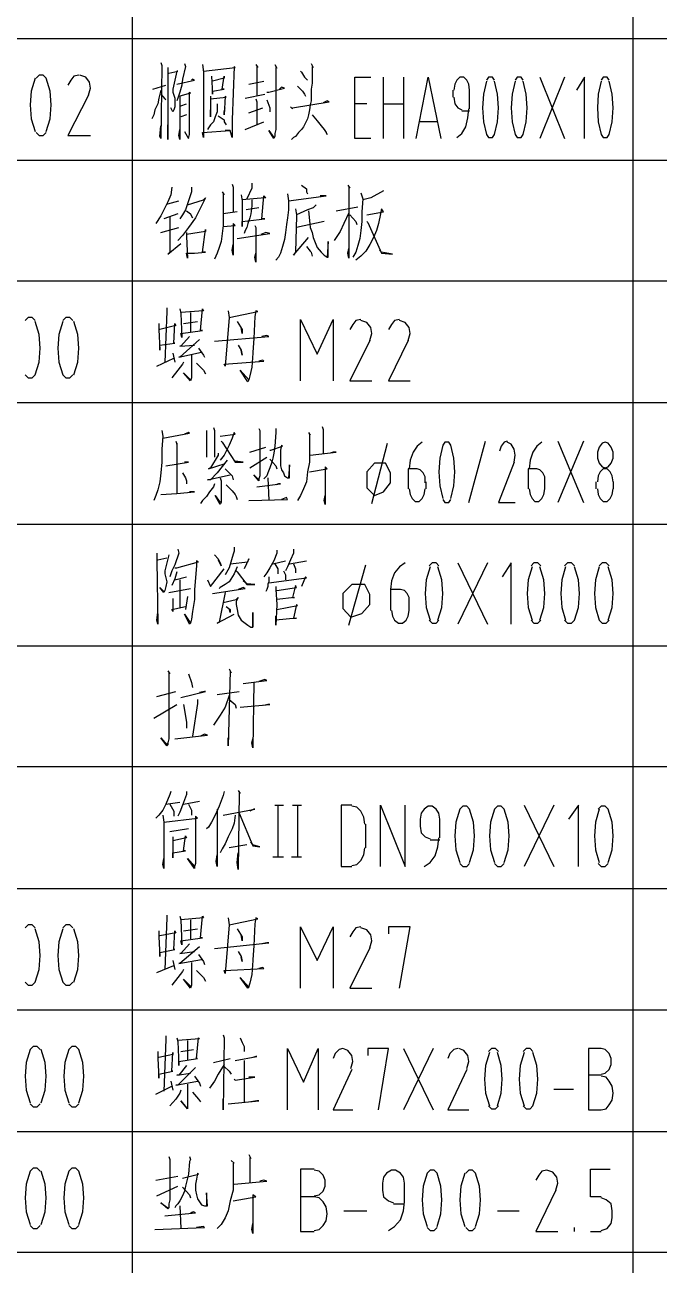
# Model space of a CAD drawing. Header units: millimetres. Extents: x -830 to 4759, y -3917 to 4295.
# Drawn here: x 3369 to 3786, y -1312 to -495 of the extents above; entities that cross this region are included whole.
import ezdxf

# ---------------------------------------------------------------- set-up
doc = ezdxf.new("R2010")
doc.units = ezdxf.units.MM
doc.layers.add('1', color=7, linetype='Continuous')

msp = doc.modelspace()

# ---------------------------------------------------------------- linework, layer by layer
at = {"layer": '1', "color": 0, "lineweight": 25}
for points in [[(3439.31, -423.51), (3439.31, -503.66)], [(3769.02, -423.51), (3769.02, -503.66)], [(2959.08, -503.66), (4758.8, -503.66)], [(2959.08, -503.66), (4758.8, -503.66)], [(3439.31, -503.66), (3439.31, -583.81)], [(3769.02, -503.66), (3769.02, -583.81)], [(3458.21, -519.3), (3458.86, -521.25), (3458.86, -521.91), (3458.21, -569.47), (3457.56, -568.17), (3458.21, -561)], [(3462.77, -522.56), (3462.77, -526.47), (3462.77, -570.12), (3462.77, -566.87), (3462.77, -560.35)], [(3473.85, -519.95), (3474.5, -521.91), (3472.54, -530.38), (3471.89, -534.29), (3470.59, -538.85), (3469.29, -542.76), (3468.64, -544.71)], [(3485.58, -520.6), (3486.23, -525.82), (3486.23, -568.82), (3485.58, -565.56), (3503.82, -564.26), (3502.52, -564.26), (3500.56, -564.26)], [(3486.23, -525.16), (3507.08, -522.56), (3506.43, -521.91), (3505.12, -557.09), (3505.12, -561), (3505.12, -565.56), (3505.12, -568.82), (3503.82, -564.26)], [(3520.76, -520.6), (3522.07, -522.56), (3521.41, -521.91), (3521.41, -541.45)], [(3533.14, -520.6), (3534.45, -523.21), (3533.8, -522.56), (3533.8, -559.7), (3533.8, -563.61), (3533.14, -566.22), (3533.14, -568.17), (3532.49, -569.47), (3529.23, -564.26), (3532.49, -568.82)], [(3557.25, -519.95), (3558.56, -522.56), (3557.9, -521.91), (3557.9, -527.77), (3557.9, -532.98), (3557.25, -536.89), (3557.25, -541.45), (3557.25, -544.71), (3556.6, -547.32), (3555.95, -550.58), (3555.3, -553.83), (3554.65, -556.44), (3553.34, -559.05), (3552.04, -561.65), (3550.74, -563.61), (3548.78, -565.56), (3546.83, -568.17), (3545.52, -568.82), (3544.22, -570.12)], [(3375.46, -529.73), (3372.85, -538.2), (3372.2, -547.32), (3372.85, -556.44), (3375.46, -564.91)], [(3382.62, -564.91), (3385.23, -556.44), (3385.88, -547.32), (3385.23, -538.2), (3382.62, -529.73), (3380.67, -527.77), (3378.06, -527.77), (3376.11, -529.73)], [(3404.13, -527.77), (3400.87, -528.42), (3398.91, -531.03), (3396.96, -534.29)], [(3410.64, -540.8), (3411.95, -536.24), (3411.29, -532.33), (3408.69, -529.07), (3404.78, -527.77)], [(3463.42, -526.47), (3469.29, -525.16), (3468.64, -525.16), (3466.03, -536.89), (3466.03, -537.54), (3466.03, -538.85), (3466.68, -540.8), (3467.33, -542.76), (3467.33, -544.71), (3467.33, -546.67), (3467.33, -548.62), (3466.68, -550.58), (3466.03, -551.88), (3464.73, -549.27)], [(3468.64, -533.64), (3480.36, -531.03), (3479.06, -530.38), (3478.41, -531.03)], [(3491.44, -528.42), (3492.09, -540.15), (3492.09, -538.2), (3499.91, -536.89), (3498.61, -536.89), (3499.91, -528.42), (3499.91, -529.73), (3492.09, -531.68)], [(3550.09, -525.16), (3550.74, -525.82), (3552.69, -529.07), (3554.65, -531.03)], [(3596.35, -569.47), (3585.92, -569.47), (3585.92, -529.07), (3596.35, -529.07)], [(3604.82, -569.47), (3604.82, -529.07)], [(3617.85, -529.07), (3617.85, -569.47)], [(3626.32, -569.47), (3634.14, -529.07), (3642.61, -569.47)], [(3661.51, -537.54), (3660.86, -533.64), (3659.55, -531.03), (3657.6, -529.07), (3654.99, -529.07), (3653.04, -531.03), (3651.73, -533.64), (3651.08, -537.54)], [(3677.8, -531.03), (3676.5, -529.07), (3673.89, -529.07), (3672.59, -531.03)], [(3696.7, -531.03), (3695.39, -529.07), (3692.79, -529.07), (3691.48, -531.03)], [(3707.77, -529.07), (3724.06, -569.47)], [(3724.06, -529.07), (3707.77, -569.47)], [(3737.09, -569.47), (3737.09, -529.07), (3731.88, -537.54)], [(3753.38, -531.03), (3752.08, -529.07), (3749.47, -529.07), (3748.17, -531.03)], [(3458.21, -537.54), (3456.91, -542.76), (3456.25, -546.67), (3454.3, -550.58), (3453.65, -553.83), (3452.35, -556.44)], [(3453, -536.89), (3461.47, -534.29)], [(3473.85, -564.91), (3476.45, -569.47), (3477.11, -566.87), (3477.11, -562.31), (3477.11, -557.74), (3477.11, -540.15), (3477.11, -538.85), (3477.76, -539.5), (3470.59, -541.45), (3470.59, -557.74), (3470.59, -566.87), (3470.59, -570.12), (3469.94, -567.52), (3470.59, -563.61)], [(3516.2, -533.64), (3525.98, -531.68)], [(3527.93, -538.85), (3529.23, -538.85), (3539.66, -536.24), (3537.7, -535.59), (3536.4, -536.89)], [(3548.13, -534.94), (3551.39, -538.2), (3552.69, -540.15), (3553.34, -541.45)], [(3650.43, -537.54), (3650.43, -542.11)], [(3661.51, -549.93), (3661.51, -537.54)], [(3672.59, -531.68), (3670.63, -540.15), (3669.98, -549.27), (3670.63, -558.4), (3672.59, -566.87)], [(3672.59, -566.87), (3673.89, -568.82), (3676.5, -568.82), (3677.8, -566.87), (3679.75, -558.4), (3680.41, -549.27), (3679.75, -540.15), (3677.8, -531.68)], [(3691.48, -531.68), (3689.53, -540.15), (3688.88, -549.27), (3689.53, -558.4), (3691.48, -566.87)], [(3691.48, -566.87), (3692.79, -568.82), (3695.39, -568.82), (3696.7, -566.87), (3698.65, -558.4), (3699.3, -549.27), (3698.65, -540.15), (3696.7, -531.68)], [(3748.17, -531.68), (3746.22, -540.15), (3745.57, -549.27), (3746.22, -558.4), (3748.17, -566.87)], [(3748.17, -566.87), (3749.47, -568.82), (3752.08, -568.82), (3753.38, -566.87), (3755.34, -558.4), (3755.99, -549.27), (3755.34, -540.15), (3753.38, -531.68)], [(3410.64, -540.8), (3396.96, -567.52), (3411.95, -567.52)], [(3458.21, -540.15), (3460.82, -543.41), (3461.47, -544.06)], [(3471.24, -547.97), (3475.15, -546.67)], [(3495.35, -546.67), (3495.35, -551.88), (3494.05, -555.14), (3492.74, -558.4), (3490.79, -560.35), (3489.49, -562.31), (3488.83, -563.61)], [(3490.79, -541.45), (3490.79, -544.71), (3490.79, -555.14), (3490.79, -553.18), (3490.79, -550.58)], [(3490.79, -543.41), (3501.22, -542.11), (3500.56, -541.45), (3499.91, -553.83), (3499.91, -551.88), (3500.56, -549.27)], [(3513.6, -542.76), (3526.63, -540.15)], [(3520.76, -543.41), (3521.41, -545.36), (3521.41, -560.35)], [(3527.93, -544.06), (3529.89, -549.27), (3529.89, -551.88)], [(3543.57, -548.62), (3544.87, -549.93), (3544.87, -549.27), (3568.98, -545.36), (3567.68, -544.71), (3565.07, -546.02)], [(3593.74, -546.67), (3585.92, -546.67)], [(3604.82, -546.67), (3617.85, -546.67)], [(3651.08, -542.11), (3651.73, -546.67), (3653.69, -549.27), (3656.3, -550.58)], [(3475.15, -553.83), (3471.24, -555.14)], [(3496, -554.49), (3499.91, -557.09), (3499.91, -558.4), (3501.22, -560.35)], [(3516.2, -552.53), (3525.32, -549.27)], [(3557.9, -553.83), (3561.16, -557.74), (3563.77, -561), (3565.72, -563.61), (3567.03, -565.56), (3567.68, -566.87), (3566.38, -564.26)], [(3653.04, -568.82), (3656.3, -566.22), (3658.9, -561.65), (3660.21, -555.79), (3660.86, -549.93)], [(3656.3, -551.23), (3661.51, -551.23)], [(3513.6, -563.61), (3525.98, -558.4)], [(3640.01, -558.4), (3628.93, -558.4)], [(3376.11, -565.56), (3378.06, -567.52), (3380.67, -567.52), (3382.62, -565.56)], [(2959.08, -583.81), (4758.8, -583.81)], [(2959.08, -583.81), (4758.8, -583.81)], [(3439.31, -583.81), (3439.31, -663.3)], [(3769.02, -583.81), (3769.02, -663.3)], [(3465.38, -601.4), (3464.73, -606.61), (3462.77, -611.18), (3460.16, -616.39), (3458.21, -620.3), (3454.95, -625.51)], [(3478.41, -601.4), (3478.41, -604.66), (3476.45, -610.52), (3474.5, -616.39), (3472.54, -619.65), (3470.59, -622.25)], [(3505.12, -599.45), (3505.78, -601.4), (3505.78, -617.69)], [(3518.16, -598.8), (3518.16, -602.05), (3514.9, -609.22)], [(3550.74, -600.1), (3553.99, -602.7), (3553.99, -604.66), (3554.65, -605.96)], [(3581.36, -600.1), (3582.67, -602.05), (3582.01, -601.4), (3582.01, -648.32), (3581.36, -645.06), (3582.01, -641.8)], [(3604.82, -604.01), (3596.35, -608.57), (3591.14, -609.87)], [(3462.12, -612.48), (3462.77, -612.48), (3469.94, -610.52)], [(3475.8, -613.13), (3486.23, -609.87), (3487.53, -608.57), (3484.27, -615.09), (3481.02, -621.6), (3476.45, -628.12), (3472.54, -633.33), (3469.29, -636.59)], [(3498.61, -604.66), (3499.91, -606.61), (3499.26, -605.96), (3499.26, -613.78), (3499.26, -620.3), (3499.26, -626.81), (3498.61, -632.03), (3497.96, -637.24), (3496.65, -641.15), (3495.35, -645.06), (3493.4, -648.97)], [(3510.99, -606.61), (3511.64, -610.52), (3511.64, -627.47), (3511.64, -624.21), (3526.63, -622.25), (3524.67, -622.25), (3525.98, -607.27), (3527.28, -608.57), (3526.63, -608.57), (3511.64, -609.87)], [(3518.16, -609.87), (3518.16, -613.78), (3517.51, -618.99), (3516.85, -621.6), (3515.55, -625.51), (3514.9, -628.12), (3513.6, -630.07), (3512.94, -632.03)], [(3541.61, -605.96), (3542.27, -610.52), (3542.27, -616.39), (3541.61, -621.6), (3540.96, -626.16), (3540.31, -631.38), (3539.66, -635.94), (3538.36, -640.5), (3537.05, -645.06), (3535.75, -647.67), (3533.8, -649.62)], [(3542.27, -610.52), (3567.03, -607.27), (3565.72, -607.27), (3563.12, -607.27)], [(3589.83, -605.31), (3591.14, -609.22), (3590.48, -617.69), (3590.48, -624.21), (3589.83, -630.07), (3589.18, -635.28), (3587.88, -639.85), (3586.57, -644.41), (3584.62, -647.67)], [(3469.29, -618.99), (3460.16, -622.25)], [(3464.07, -620.95), (3464.07, -644.41), (3462.77, -645.71), (3471.24, -638.54)], [(3475.15, -617.04), (3477.76, -618.99), (3479.06, -621.6), (3477.76, -618.99)], [(3508.38, -617.69), (3499.26, -618.99)], [(3522.72, -615.09), (3514.25, -616.39)], [(3546.83, -615.74), (3547.48, -619.65), (3547.48, -620.3), (3546.83, -644.41), (3545.52, -646.36), (3555.3, -634.63)], [(3560.51, -613.13), (3558.56, -615.09), (3554.65, -616.39), (3547.48, -619.65)], [(3555.3, -617.04), (3555.95, -623.56), (3556.6, -628.12), (3557.9, -631.38), (3558.56, -634.63), (3559.86, -637.89), (3561.16, -641.15), (3563.77, -644.41), (3565.72, -646.36), (3567.68, -647.67), (3568.33, -647.67), (3568.33, -637.24), (3567.68, -647.67)], [(3582.01, -618.34), (3578.76, -625.51), (3576.15, -630.72), (3573.54, -634.63), (3572.24, -636.59)], [(3573.54, -617.04), (3587.88, -614.43)], [(3582.67, -619.65), (3586.57, -624.21), (3587.23, -626.16)], [(3593.74, -619.65), (3604.82, -617.69), (3603.52, -615.74), (3602.86, -618.99), (3601.56, -625.51), (3600.26, -630.07), (3598.3, -634.63), (3595.7, -639.19), (3593.09, -643.76), (3589.83, -647.01), (3586.57, -649.62)], [(3458.21, -631.38), (3469.94, -628.12)], [(3499.26, -627.47), (3507.08, -626.81), (3505.78, -625.51), (3505.78, -646.36), (3505.12, -643.1), (3505.78, -639.19)], [(3520.11, -626.81), (3520.76, -628.12), (3520.76, -629.42), (3520.76, -650.92), (3520.11, -647.67), (3520.76, -645.06)], [(3565.72, -624.21), (3547.48, -628.12)], [(3593.74, -624.21), (3594.39, -624.86), (3603.52, -645.06), (3610.68, -645.71), (3603.52, -644.41), (3602.21, -643.1)], [(3475.15, -631.38), (3475.15, -633.98), (3475.8, -648.32), (3475.15, -645.06), (3480.36, -645.06), (3487.53, -644.41), (3485.58, -644.41), (3487.53, -629.42), (3487.53, -630.72), (3475.15, -632.68)], [(3508.38, -635.28), (3529.89, -632.03), (3527.28, -631.38), (3524.02, -632.68)], [(3553.99, -640.5), (3556.6, -643.76), (3557.25, -644.41), (3557.9, -647.01)], [(2959.08, -663.3), (4758.8, -663.3)], [(2959.08, -663.3), (4758.8, -663.3)], [(3439.31, -663.3), (3439.31, -743.45)], [(3769.02, -663.3), (3769.02, -743.45)], [(3462.12, -680.9), (3462.12, -683.5), (3460.82, -716.73)], [(3470.59, -681.55), (3471.24, -684.81), (3471.89, -700.44), (3471.24, -697.84), (3485.58, -695.88), (3484.27, -695.88), (3485.58, -681.55), (3486.23, -682.85), (3471.24, -684.15)], [(3477.76, -684.15), (3477.76, -697.19)], [(3502.52, -682.85), (3503.17, -687.41), (3500.56, -719.34), (3499.91, -718.04), (3525.98, -716.08), (3525.32, -715.43), (3522.72, -716.08)], [(3503.17, -687.41), (3522.07, -683.5), (3520.76, -682.85), (3520.11, -686.76), (3519.46, -701.1), (3518.81, -710.22), (3518.81, -710.87), (3518.16, -719.99), (3516.85, -725.86), (3516.2, -728.46), (3515.55, -729.77), (3510.34, -721.95), (3516.2, -728.46)], [(3375.46, -689.37), (3373.5, -687.41), (3370.9, -687.41), (3368.94, -689.37)], [(3368.94, -725.21), (3370.9, -727.16), (3373.5, -727.16), (3375.46, -725.21), (3378.06, -716.73), (3378.71, -707.61), (3378.06, -698.49), (3375.46, -690.02)], [(3393.7, -690.02), (3391.09, -698.49), (3390.44, -707.61), (3391.09, -716.73), (3393.7, -725.21)], [(3400.22, -689.37), (3398.26, -687.41), (3395.66, -687.41), (3393.7, -689.37)], [(3400.87, -725.21), (3403.48, -716.73), (3404.13, -707.61), (3403.48, -698.49), (3400.87, -690.02)], [(3456.91, -691.32), (3456.91, -695.23), (3457.56, -708.92), (3457.56, -705.66), (3467.33, -704.35), (3466.68, -704.35), (3467.33, -691.32), (3467.98, -692.63), (3457.56, -695.23)], [(3473.2, -691.32), (3482.32, -690.02)], [(3508.38, -690.02), (3511.64, -695.23), (3511.64, -697.84), (3510.99, -693.93)], [(3550.09, -729.12), (3550.09, -688.72), (3561.16, -711.52), (3571.59, -688.72), (3571.59, -729.12)], [(3589.83, -688.72), (3586.57, -689.37), (3584.62, -691.97), (3582.67, -695.23)], [(3595.7, -702.4), (3597, -697.84), (3596.35, -693.93), (3593.74, -690.67), (3589.83, -689.37)], [(3615.25, -688.72), (3611.99, -689.37), (3610.03, -691.97), (3608.08, -695.23)], [(3621.11, -702.4), (3622.41, -697.84), (3621.76, -693.93), (3619.15, -690.67), (3615.25, -689.37)], [(3483.62, -701.75), (3470.59, -713.48), (3469.94, -713.48), (3484.93, -710.22)], [(3477.11, -699.79), (3471.24, -706.31), (3470.59, -706.31), (3480.36, -705.66)], [(3493.4, -703.05), (3529.23, -699.79), (3527.93, -699.14), (3524.67, -699.79)], [(3595.7, -702.4), (3582.67, -729.12), (3597, -729.12)], [(3621.11, -702.4), (3608.08, -729.12), (3622.41, -729.12)], [(3466.03, -710.87), (3467.33, -716.73)], [(3482.97, -707.61), (3486.23, -712.17), (3486.88, -713.48)], [(3509.03, -705.66), (3510.99, -708.92), (3511.64, -712.17), (3510.99, -708.92)], [(3455.6, -719.34), (3466.68, -714.13)], [(3473.2, -716.73), (3472.54, -718.04), (3469.29, -721.95), (3465.38, -727.16)], [(3478.41, -712.17), (3478.41, -722.6), (3478.41, -725.21), (3478.41, -727.16), (3477.76, -729.12), (3473.2, -723.9), (3477.76, -728.46)], [(3481.67, -717.39), (3486.23, -721.95), (3487.53, -724.55)], [(3393.7, -725.21), (3395.66, -727.16), (3398.26, -727.16), (3400.22, -725.21)], [(2959.08, -743.45), (4758.8, -743.45)], [(2959.08, -743.45), (4758.8, -743.45)], [(3439.31, -743.45), (3439.31, -823.6)], [(3769.02, -743.45), (3769.02, -823.6)], [(3492.74, -759.74), (3493.4, -761.7), (3493.4, -779.29)], [(3564.42, -759.09), (3565.07, -761.04), (3565.07, -777.33)], [(3458.86, -761.7), (3459.51, -765.6), (3458.86, -774.08), (3458.86, -782.55), (3458.21, -789.71), (3457.56, -795.58), (3456.25, -800.79), (3454.95, -804.7), (3453.65, -807.96)], [(3459.51, -766.91), (3477.11, -763.65), (3476.45, -763), (3473.85, -764.3)], [(3488.18, -761.7), (3488.18, -764.3), (3488.18, -779.29)], [(3497.31, -765.6), (3507.08, -764.3), (3506.43, -763), (3505.12, -766.91), (3503.17, -771.47), (3501.22, -775.38), (3499.91, -777.99), (3497.31, -781.24)], [(3522.72, -760.39), (3523.37, -761.7), (3523.37, -788.41), (3523.37, -791.67), (3522.72, -793.62), (3522.72, -794.93), (3519.46, -791.02), (3522.72, -794.28)], [(3533.8, -760.39), (3533.8, -761.7), (3533.8, -763), (3533.14, -772.12), (3532.49, -776.68), (3531.84, -779.94), (3531.19, -782.55), (3529.89, -786.46), (3528.58, -789.71), (3527.93, -791.67), (3526.63, -792.97), (3525.98, -793.62)], [(3555.3, -763), (3556.6, -764.95), (3555.95, -764.3), (3555.95, -774.73), (3555.95, -782.55), (3554.65, -789.06), (3553.99, -795.58), (3552.04, -800.14), (3550.09, -804.7), (3548.13, -807.96)], [(3467.98, -768.86), (3468.64, -770.82), (3468.64, -770.17), (3468.64, -803.4)], [(3497.96, -768.86), (3498.61, -769.51), (3507.08, -782.55), (3512.29, -782.55), (3507.08, -781.89), (3505.78, -780.59)], [(3516.85, -776.03), (3527.28, -772.77)], [(3529.89, -774.73), (3530.54, -774.73), (3538.36, -772.12), (3537.7, -771.47), (3537.05, -774.73), (3537.05, -777.99), (3537.05, -782.55), (3537.05, -785.15), (3537.7, -787.76), (3539.01, -789.71), (3539.66, -791.67), (3541.61, -792.97), (3542.92, -792.97), (3542.92, -784.5), (3542.27, -792.97)], [(3556.6, -777.99), (3573.54, -776.03), (3571.59, -776.03), (3569.63, -776.68)], [(3597, -809.91), (3607.43, -770.17)], [(3630.23, -769.51), (3626.97, -772.12), (3624.37, -776.03), (3622.41, -781.24), (3621.76, -787.11)], [(3649.13, -806.66), (3651.08, -798.18), (3651.73, -789.06), (3651.08, -779.94), (3649.13, -771.47), (3647.83, -769.51), (3645.22, -769.51), (3643.92, -771.47), (3641.96, -779.94), (3641.31, -789.06), (3641.96, -798.18), (3643.92, -806.66)], [(3660.86, -809.26), (3671.93, -768.86)], [(3686.27, -768.86), (3684.31, -769.51), (3682.36, -772.12), (3681.06, -775.38)], [(3690.83, -782.55), (3691.48, -777.99), (3690.83, -774.08), (3688.88, -770.82), (3686.27, -769.51)], [(3709.08, -769.51), (3705.82, -772.12), (3703.21, -776.03), (3701.26, -781.24), (3700.6, -787.11)], [(3719.5, -768.86), (3736.44, -809.26)], [(3736.44, -768.86), (3719.5, -809.26)], [(3750.78, -769.51), (3748.82, -770.17), (3746.87, -772.77), (3745.57, -776.03), (3745.57, -779.94), (3746.87, -783.2), (3748.82, -785.8), (3750.78, -786.46), (3752.73, -785.8), (3754.69, -783.2), (3755.99, -779.94), (3755.99, -776.03), (3754.69, -772.77), (3752.73, -770.17), (3750.78, -769.51)], [(3461.47, -785.15), (3476.45, -782.55), (3475.15, -782.55), (3473.85, -782.55)], [(3501.87, -781.24), (3495.35, -789.71), (3490.79, -794.28), (3488.83, -794.28), (3503.82, -791.02)], [(3496, -776.68), (3496, -777.99), (3490.79, -786.46), (3489.49, -787.11), (3499.91, -783.85)], [(3516.85, -786.46), (3527.93, -779.29)], [(3529.89, -780.59), (3533.8, -785.15), (3534.45, -787.11)], [(3593.74, -799.49), (3598.96, -804.7), (3604.82, -802.09), (3609.38, -796.23), (3609.38, -789.71), (3606.12, -783.2), (3598.96, -783.2), (3593.74, -789.06), (3593.74, -799.49)], [(3690.83, -782.55), (3680.41, -809.26), (3691.48, -809.26)], [(3472.54, -789.71), (3474.5, -792.97), (3475.15, -794.93), (3475.15, -796.88)], [(3500.56, -787.11), (3505.12, -791.67), (3505.78, -794.28)], [(3555.95, -789.06), (3567.68, -787.11), (3566.38, -785.8), (3566.38, -810.57), (3565.72, -807.96), (3566.38, -804.7)], [(3621.11, -787.11), (3621.11, -800.14)], [(3626.97, -787.11), (3621.11, -787.11)], [(3632.19, -796.23), (3632.19, -792.32), (3630.88, -789.71), (3628.93, -787.76), (3626.97, -787.11)], [(3699.95, -787.11), (3699.95, -800.14)], [(3705.82, -787.11), (3699.95, -787.11)], [(3711.03, -796.23), (3711.03, -792.32), (3709.73, -789.71), (3707.77, -787.76), (3705.82, -787.11)], [(3755.99, -795.58), (3755.34, -791.67), (3754.04, -789.06), (3752.08, -787.11), (3749.47, -787.11), (3747.52, -789.06), (3746.22, -791.67), (3745.57, -795.58)], [(3493.4, -796.88), (3492.74, -798.84), (3490.14, -802.09), (3488.18, -805.35), (3485.58, -807.96), (3484.27, -809.91)], [(3497.31, -792.97), (3497.96, -794.93), (3497.96, -809.26), (3497.31, -810.57), (3494.05, -804.7), (3497.31, -809.26), (3497.96, -808.61)], [(3501.22, -797.53), (3505.12, -801.44), (3507.08, -804.05), (3507.73, -805.35), (3508.38, -807.31)], [(3521.41, -798.84), (3537.05, -796.88), (3535.75, -796.88), (3533.8, -797.53)], [(3528.58, -792.97), (3529.23, -807.96)], [(3621.76, -800.14), (3622.41, -804.05), (3623.72, -806.66), (3625.67, -808.61), (3628.28, -808.61), (3630.23, -806.66), (3631.54, -804.05), (3632.19, -800.14)], [(3632.84, -800.14), (3632.84, -795.58)], [(3700.6, -800.14), (3701.26, -804.05), (3702.56, -806.66), (3704.51, -808.61), (3707.12, -808.61), (3709.08, -806.66), (3710.38, -804.05), (3711.03, -800.14)], [(3711.03, -800.14), (3711.03, -795.58)], [(3744.91, -800.14), (3744.91, -795.58)], [(3745.57, -800.14), (3746.22, -804.05), (3747.52, -806.66), (3749.47, -808.61), (3752.08, -808.61), (3754.04, -806.66), (3755.34, -804.05), (3755.99, -800.14)], [(3755.99, -795.58), (3755.99, -800.14)], [(3458.21, -804.05), (3468.64, -803.4), (3480.36, -802.09), (3479.06, -802.09), (3477.11, -802.09)], [(3516.2, -807.96), (3541.61, -807.31), (3540.96, -806), (3537.7, -807.31)], [(3643.92, -807.31), (3645.22, -809.26), (3647.83, -809.26), (3649.13, -807.31)], [(2959.08, -823.6), (4758.8, -823.6)], [(2959.08, -823.6), (4758.8, -823.6)], [(3439.31, -823.6), (3439.31, -903.74)], [(3769.02, -823.6), (3769.02, -903.74)], [(3469.29, -839.89), (3469.94, -842.49), (3467.33, -850.31), (3465.38, -854.22), (3464.07, -858.13)], [(3506.43, -838.58), (3506.43, -841.19), (3505.78, -843.15), (3503.17, -852.27), (3500.56, -856.83)], [(3534.45, -840.54), (3534.45, -842.49), (3532.49, -847.71), (3529.89, -852.27), (3527.93, -855.53), (3525.98, -858.13)], [(3545.52, -839.89), (3545.52, -842.49), (3543.57, -847.05), (3541.61, -851.62), (3540.31, -854.22)], [(3455.6, -842.49), (3455.6, -847.71), (3456.25, -889.41), (3455.6, -886.8), (3456.25, -881.59)], [(3456.25, -847.05), (3462.12, -845.75)], [(3463.42, -843.8), (3460.82, -854.22), (3460.82, -856.18), (3461.47, -858.78), (3462.12, -861.39), (3461.47, -864.65), (3460.82, -867.25), (3460.16, -868.56), (3457.56, -865.3), (3460.16, -867.91)], [(3467.33, -852.27), (3468.64, -852.27), (3482.97, -848.36), (3481.67, -847.71), (3481.67, -850.96), (3480.36, -866.6), (3480.36, -873.12), (3479.06, -880.94), (3478.41, -886.15), (3477.76, -888.76), (3477.11, -889.41), (3473.85, -882.89), (3477.76, -888.76)], [(3493.4, -843.8), (3496, -846.4), (3497.31, -849.01), (3497.96, -850.96), (3496, -847.05)], [(3503.82, -849.66), (3515.55, -848.36), (3516.2, -846.4), (3512.94, -852.92)], [(3531.84, -849.66), (3540.31, -847.71)], [(3533.14, -849.66), (3535.1, -852.92), (3535.1, -856.18)], [(3542.92, -849.66), (3553.99, -847.71)], [(3545.52, -849.66), (3546.83, -852.92), (3546.83, -855.53)], [(3619.15, -849.01), (3615.25, -851.62), (3611.99, -855.53), (3610.03, -860.74), (3609.38, -866.6)], [(3641.31, -850.96), (3639.35, -849.01), (3636.75, -849.01), (3634.79, -850.96)], [(3653.69, -849.01), (3673.24, -889.41)], [(3673.24, -849.01), (3653.69, -889.41)], [(3688.88, -889.41), (3688.88, -849.01), (3683.01, -858.13)], [(3708.42, -850.96), (3706.47, -849.01), (3703.86, -849.01), (3701.91, -850.96)], [(3730.58, -850.96), (3728.62, -849.01), (3726.02, -849.01), (3724.06, -850.96)], [(3753.38, -850.96), (3751.43, -849.01), (3748.82, -849.01), (3746.87, -850.96)], [(3468.64, -854.87), (3467.33, -859.44), (3465.38, -864)], [(3488.83, -860.09), (3490.79, -864.65), (3499.91, -852.92)], [(3508.38, -851.62), (3506.43, -856.18), (3503.17, -861.39), (3500.56, -863.34), (3497.31, -865.3), (3496.65, -865.95)], [(3507.73, -854.22), (3508.38, -854.87), (3514.9, -863.34), (3520.11, -863.34), (3514.9, -862.69), (3512.29, -860.74)], [(3539.01, -854.22), (3540.31, -856.83), (3540.31, -860.09)], [(3582.01, -890.06), (3593.09, -850.31)], [(3635.44, -851.62), (3632.84, -860.09), (3632.19, -869.21), (3632.84, -878.33), (3635.44, -886.8)], [(3640.66, -886.8), (3643.26, -878.33), (3643.92, -869.21), (3643.26, -860.09), (3640.66, -851.62)], [(3702.56, -851.62), (3699.95, -860.09), (3699.3, -869.21), (3699.95, -878.33), (3702.56, -886.8)], [(3707.77, -886.8), (3710.38, -878.33), (3711.03, -869.21), (3710.38, -860.09), (3707.77, -851.62)], [(3724.71, -851.62), (3722.11, -860.09), (3721.46, -869.21), (3722.11, -878.33), (3724.71, -886.8)], [(3724.06, -886.8), (3726.02, -888.76), (3728.62, -888.76), (3730.58, -886.8), (3733.18, -878.33), (3733.84, -869.21), (3733.18, -860.09), (3730.58, -851.62)], [(3746.87, -851.62), (3744.26, -860.09), (3743.61, -869.21), (3744.26, -878.33), (3746.87, -886.8)], [(3752.73, -886.8), (3755.34, -878.33), (3755.99, -869.21), (3755.34, -860.09), (3752.73, -851.62)], [(3463.42, -868.56), (3477.76, -865.95)], [(3467.33, -860.09), (3475.15, -858.13)], [(3470.59, -860.09), (3470.59, -878.33)], [(3492.09, -869.21), (3513.6, -865.95), (3512.29, -865.3), (3509.03, -866.6)], [(3529.23, -858.13), (3529.23, -861.39), (3528.58, -862.69), (3528.58, -864.65), (3527.93, -866.6), (3527.28, -867.91)], [(3529.23, -862.04), (3553.99, -858.78), (3553.34, -858.13), (3550.74, -864.65)], [(3533.8, -864.65), (3533.8, -866.6), (3534.45, -876.38), (3533.8, -890.06), (3533.8, -887.45), (3533.8, -884.2)], [(3534.45, -867.25), (3547.48, -865.3), (3546.83, -864), (3544.87, -871.82), (3546.18, -871.82), (3534.45, -873.12)], [(3578.1, -878.98), (3583.32, -884.85), (3590.48, -882.24), (3595.7, -876.38), (3595.7, -869.86), (3592.44, -863.34), (3583.97, -863.34), (3578.1, -869.21), (3578.1, -878.98)], [(3466.03, -872.47), (3466.03, -880.94), (3465.38, -879.63), (3474.5, -877.68)], [(3475.8, -871.16), (3474.5, -879.63)], [(3500.56, -868.56), (3496.65, -888.11), (3495.35, -888.76), (3506.43, -882.89)], [(3499.26, -875.07), (3507.73, -873.12), (3509.03, -871.82), (3507.73, -874.42), (3507.73, -876.38), (3508.38, -879.63), (3509.03, -883.54), (3510.99, -886.8), (3513.6, -888.76), (3515.55, -890.06), (3517.51, -891.36), (3518.81, -891.36), (3518.81, -881.59), (3518.81, -891.36)], [(3609.38, -866.6), (3609.38, -880.29)], [(3615.9, -866.6), (3609.38, -866.6)], [(3621.76, -875.73), (3621.76, -871.82), (3620.46, -869.21), (3618.5, -867.25), (3615.9, -866.6)], [(3501.22, -877.68), (3503.82, -879.63), (3503.82, -881.59), (3503.17, -878.98)], [(3534.45, -879.63), (3548.13, -877.03), (3547.48, -876.38), (3545.52, -885.5), (3547.48, -885.5), (3533.8, -886.8)], [(3610.03, -880.29), (3610.68, -884.2), (3611.99, -886.8), (3614.59, -888.76), (3617.2, -888.76), (3619.81, -886.8), (3621.11, -884.2), (3621.76, -880.29)], [(3621.76, -880.29), (3621.76, -875.73)], [(3634.79, -886.8), (3636.75, -888.76), (3639.35, -888.76), (3641.31, -886.8)], [(3701.91, -886.8), (3703.86, -888.76), (3706.47, -888.76), (3708.42, -886.8)], [(3746.87, -886.8), (3748.82, -888.76), (3751.43, -888.76), (3753.38, -886.8)], [(2959.08, -903.74), (4758.8, -903.74)], [(2959.08, -903.74), (4758.8, -903.74)], [(3439.31, -903.74), (3439.31, -983.24)], [(3769.02, -903.74), (3769.02, -983.24)], [(3462.77, -920.03), (3464.07, -921.99), (3463.42, -921.34), (3463.42, -961.74), (3463.42, -964.99), (3462.77, -967.6), (3462.77, -968.9), (3462.12, -969.56), (3458.21, -964.34), (3462.12, -968.9), (3462.77, -967.6)], [(3476.45, -921.99), (3478.41, -927.85), (3479.06, -931.11)], [(3503.17, -918.73), (3504.47, -921.34), (3503.82, -920.03), (3502.52, -969.56), (3502.52, -967.6), (3502.52, -964.34)], [(3512.29, -928.5), (3527.93, -926.55), (3526.63, -925.9), (3522.72, -927.2)], [(3519.46, -927.85), (3518.81, -970.86), (3518.16, -967.6), (3518.81, -964.99)], [(3455.6, -936.98), (3467.98, -933.72)], [(3471.24, -937.63), (3487.53, -933.72), (3486.88, -933.72), (3483.62, -934.37)], [(3482.32, -938.93), (3482.32, -941.54), (3479.06, -963.04)], [(3503.17, -936.32), (3500.56, -944.14), (3497.31, -949.36), (3494.7, -953.27), (3492.74, -955.87)], [(3495.35, -935.67), (3509.69, -933.72)], [(3503.17, -938.93), (3507.08, -942.19), (3507.73, -944.79)], [(3453.65, -951.31), (3468.64, -942.19)], [(3473.2, -942.19), (3475.15, -953.92), (3475.15, -957.83)], [(3510.34, -944.14), (3529.89, -942.19), (3528.58, -942.19), (3525.98, -942.84)], [(3467.33, -964.99), (3488.83, -962.39), (3486.88, -961.74), (3484.27, -963.04)], [(2959.08, -983.24), (4758.8, -983.24)], [(2959.08, -983.24), (4758.8, -983.24)], [(3439.31, -983.24), (3439.31, -1063.39)], [(3769.02, -983.24), (3769.02, -1063.39)], [(3464.73, -999.53), (3464.07, -1001.48), (3461.47, -1008), (3459.51, -1011.91), (3456.91, -1015.17), (3454.95, -1017.12)], [(3475.15, -999.53), (3475.15, -1001.48), (3472.54, -1008.65), (3470.59, -1013.21), (3469.29, -1015.82)], [(3499.91, -999.53), (3499.26, -1002.14), (3496.65, -1009.3), (3494.05, -1015.17), (3491.44, -1019.73), (3489.49, -1022.99), (3488.18, -1024.29)], [(3509.03, -998.88), (3510.34, -1000.83), (3509.69, -1000.18), (3509.03, -1051.01), (3508.38, -1046.44), (3509.03, -1039.93)], [(3461.47, -1008), (3470.59, -1006.7)], [(3464.07, -1008), (3466.68, -1012.56), (3466.68, -1015.82)], [(3473.2, -1008), (3483.62, -1006.05)], [(3476.45, -1008), (3478.41, -1011.91), (3478.41, -1015.17)], [(3495.35, -1011.26), (3495.35, -1049.05), (3494.7, -1045.79), (3495.35, -1041.23)], [(3499.26, -1015.17), (3520.11, -1011.26), (3519.46, -1011.26), (3516.85, -1012.56)], [(3533.14, -1008.65), (3539.01, -1008.65)], [(3535.1, -1008.65), (3535.1, -1042.53)], [(3544.87, -1008.65), (3550.74, -1008.65)], [(3548.13, -1008.65), (3548.13, -1042.53)], [(3583.97, -1008.65), (3576.8, -1008.65), (3576.8, -1049.05)], [(3592.44, -1021.03), (3591.79, -1016.47), (3589.83, -1012.56), (3587.23, -1009.95), (3583.97, -1009.3)], [(3602.86, -1049.05), (3602.86, -1008.65), (3619.15, -1049.05), (3619.15, -1008.65)], [(3641.96, -1017.77), (3641.31, -1013.86), (3639.35, -1011.26), (3636.75, -1009.3), (3634.14, -1009.3), (3631.54, -1011.26), (3629.58, -1013.86), (3628.93, -1017.77)], [(3661.51, -1046.44), (3664.12, -1037.97), (3664.77, -1028.85), (3664.12, -1019.73), (3661.51, -1011.26), (3659.55, -1009.3), (3656.95, -1009.3), (3654.99, -1011.26), (3652.39, -1019.73), (3651.73, -1028.85), (3652.39, -1037.97), (3654.99, -1046.44)], [(3684.31, -1046.44), (3686.92, -1037.97), (3687.57, -1028.85), (3686.92, -1019.73), (3684.31, -1011.26), (3682.36, -1009.3), (3679.75, -1009.3), (3677.8, -1011.26), (3675.19, -1019.73), (3674.54, -1028.85), (3675.19, -1037.97), (3677.8, -1046.44)], [(3697.35, -1008.65), (3716.89, -1049.05)], [(3716.89, -1008.65), (3697.35, -1049.05)], [(3733.18, -1049.05), (3733.18, -1008.65), (3726.67, -1017.77)], [(3746.87, -1011.26), (3744.26, -1019.73), (3743.61, -1028.85), (3744.26, -1037.97), (3746.87, -1046.44)], [(3752.73, -1046.44), (3755.34, -1037.97), (3755.99, -1028.85), (3755.34, -1019.73), (3752.73, -1011.26), (3750.78, -1009.3), (3748.17, -1009.3), (3746.22, -1011.26)], [(3459.51, -1015.17), (3460.16, -1019.73), (3460.16, -1034.72), (3460.16, -1050.35), (3459.51, -1047.75), (3460.16, -1043.84)], [(3460.16, -1019.73), (3482.32, -1017.12), (3481.02, -1015.82), (3481.02, -1019.73), (3481.02, -1042.53), (3481.02, -1047.1), (3480.36, -1049.05), (3480.36, -1050.35), (3475.8, -1043.84), (3480.36, -1049.05)], [(3507.08, -1015.17), (3506.43, -1020.38), (3505.12, -1024.29), (3502.52, -1029.5), (3500.56, -1034.06), (3498.61, -1037.32), (3497.31, -1039.93)], [(3509.69, -1013.86), (3518.81, -1035.37), (3523.37, -1036.02), (3518.81, -1034.72), (3517.51, -1032.76)], [(3593.09, -1036.67), (3593.09, -1021.03)], [(3628.93, -1017.77), (3628.93, -1022.34)], [(3641.96, -1030.15), (3641.96, -1017.77)], [(3476.45, -1024.29), (3464.07, -1026.24)], [(3466.03, -1029.5), (3466.03, -1032.11), (3466.03, -1043.19), (3466.03, -1039.93), (3474.5, -1038.63), (3473.2, -1038.63), (3474.5, -1028.85), (3475.15, -1030.15), (3466.03, -1032.11)], [(3628.93, -1022.34), (3629.58, -1026.9), (3632.19, -1029.5), (3635.44, -1030.81)], [(3514.9, -1034.72), (3503.17, -1036.67)], [(3583.97, -1048.4), (3587.23, -1047.75), (3589.83, -1045.14), (3591.79, -1041.23), (3592.44, -1036.67)], [(3631.54, -1049.05), (3635.44, -1046.44), (3638.7, -1041.88), (3640.66, -1036.02), (3641.31, -1030.15)], [(3635.44, -1031.46), (3641.96, -1031.46)], [(3531.84, -1042.53), (3539.01, -1042.53)], [(3544.22, -1042.53), (3550.74, -1042.53)], [(3576.8, -1049.05), (3583.97, -1049.05)], [(3654.99, -1047.1), (3656.95, -1049.05), (3659.55, -1049.05), (3661.51, -1047.1)], [(3677.8, -1047.1), (3679.75, -1049.05), (3682.36, -1049.05), (3684.31, -1047.1)], [(3746.22, -1047.1), (3748.17, -1049.05), (3750.78, -1049.05), (3752.73, -1047.1)], [(2959.08, -1063.39), (4758.8, -1063.39)], [(2959.08, -1063.39), (4758.8, -1063.39)], [(3439.31, -1063.39), (3439.31, -1143.53)], [(3769.02, -1063.39), (3769.02, -1143.53)], [(3462.12, -1080.98), (3462.12, -1082.93), (3460.82, -1116.82)], [(3470.59, -1081.63), (3471.24, -1084.24), (3471.89, -1100.53), (3471.24, -1097.92), (3485.58, -1095.97), (3484.27, -1095.97), (3485.58, -1081.63), (3486.23, -1082.93), (3471.24, -1084.24)], [(3477.76, -1084.24), (3477.76, -1096.62)], [(3502.52, -1082.93), (3503.17, -1087.5), (3500.56, -1119.42), (3499.91, -1117.47), (3525.98, -1116.17), (3525.32, -1115.51), (3522.72, -1116.17)], [(3503.17, -1087.5), (3522.07, -1083.59), (3520.76, -1082.93), (3520.11, -1086.84), (3519.46, -1101.18), (3518.81, -1110.3), (3518.81, -1110.95), (3518.16, -1120.08), (3516.85, -1125.94), (3516.2, -1127.89), (3516.2, -1128.55), (3515.55, -1129.2), (3510.34, -1122.03), (3516.2, -1128.55)], [(3375.46, -1089.45), (3373.5, -1087.5), (3370.9, -1087.5), (3368.94, -1089.45)], [(3368.94, -1125.29), (3370.9, -1127.24), (3373.5, -1127.24), (3375.46, -1125.29), (3378.06, -1116.82), (3378.71, -1107.69), (3378.06, -1098.57), (3375.46, -1090.1)], [(3393.7, -1090.1), (3391.09, -1098.57), (3390.44, -1107.69), (3391.09, -1116.82), (3393.7, -1125.29)], [(3400.22, -1089.45), (3398.26, -1087.5), (3395.66, -1087.5), (3393.7, -1089.45)], [(3400.87, -1125.29), (3403.48, -1116.82), (3404.13, -1107.69), (3403.48, -1098.57), (3400.87, -1090.1)], [(3456.91, -1091.4), (3456.91, -1095.31), (3457.56, -1108.35), (3457.56, -1105.74), (3467.33, -1103.79), (3466.68, -1103.79), (3467.33, -1091.4), (3467.98, -1092.71), (3457.56, -1094.66)], [(3473.2, -1091.4), (3482.32, -1090.1)], [(3508.38, -1090.1), (3511.64, -1095.31), (3511.64, -1097.92), (3510.99, -1094.01)], [(3550.09, -1129.2), (3550.09, -1088.8), (3561.16, -1110.95), (3571.59, -1088.8), (3571.59, -1129.2)], [(3589.83, -1088.8), (3586.57, -1089.45), (3584.62, -1092.06), (3582.67, -1095.31)], [(3595.7, -1102.48), (3597, -1097.92), (3596.35, -1094.01), (3593.74, -1090.75), (3589.83, -1089.45)], [(3615.25, -1129.2), (3622.41, -1088.8), (3608.08, -1088.8), (3608.08, -1093.36)], [(3483.62, -1101.83), (3470.59, -1112.91), (3469.94, -1112.91), (3484.93, -1110.3)], [(3477.11, -1099.88), (3471.24, -1106.39), (3470.59, -1106.39), (3480.36, -1105.09)], [(3493.4, -1103.13), (3529.23, -1099.22), (3527.93, -1099.22), (3524.67, -1099.88)], [(3595.7, -1102.48), (3582.67, -1129.2), (3597, -1129.2)], [(3466.03, -1110.95), (3467.33, -1116.82)], [(3482.97, -1107.04), (3486.23, -1111.6), (3486.88, -1113.56)], [(3509.03, -1105.09), (3510.99, -1108.35), (3511.64, -1111.6), (3510.99, -1109)], [(3455.6, -1118.77), (3466.68, -1114.21)], [(3473.2, -1116.82), (3472.54, -1118.12), (3469.29, -1122.03), (3465.38, -1127.24)], [(3478.41, -1112.26), (3478.41, -1122.03), (3478.41, -1124.64), (3478.41, -1127.24), (3477.76, -1129.2), (3473.2, -1123.33), (3477.76, -1127.89)], [(3481.67, -1117.47), (3486.23, -1122.03), (3487.53, -1124.64)], [(3393.7, -1125.29), (3395.66, -1127.24), (3398.26, -1127.24), (3400.22, -1125.29)], [(2959.08, -1143.53), (4758.8, -1143.53)], [(2959.08, -1143.53), (4758.8, -1143.53)], [(3439.31, -1143.53), (3439.31, -1223.68)], [(3769.02, -1143.53), (3769.02, -1223.68)], [(3499.26, -1159.82), (3499.91, -1161.78), (3499.26, -1209.34), (3499.26, -1206.09), (3499.26, -1202.18)], [(3378.71, -1169.6), (3376.76, -1167.64), (3374.15, -1167.64), (3372.2, -1169.6), (3369.59, -1178.07), (3368.94, -1187.19), (3369.59, -1196.31), (3372.2, -1204.78)], [(3404.13, -1204.78), (3406.73, -1196.31), (3407.38, -1187.19), (3406.73, -1178.07), (3404.13, -1169.6), (3402.17, -1167.64), (3399.57, -1167.64), (3397.61, -1169.6), (3395, -1178.07), (3394.35, -1187.19), (3395, -1196.31), (3397.61, -1204.78)], [(3461.47, -1160.47), (3461.47, -1163.08), (3460.16, -1196.96)], [(3468.64, -1161.78), (3469.29, -1164.38), (3469.94, -1180.02), (3469.94, -1177.42), (3482.32, -1175.46), (3481.67, -1175.46), (3482.97, -1161.78), (3483.62, -1162.43), (3469.29, -1163.73)], [(3475.8, -1163.73), (3475.8, -1176.76)], [(3510.34, -1161.78), (3511.64, -1165.04), (3512.94, -1167.64), (3512.94, -1170.9)], [(3379.37, -1204.78), (3381.97, -1196.31), (3382.62, -1187.19), (3381.97, -1178.07), (3379.37, -1169.6)], [(3456.25, -1170.9), (3456.25, -1175.46), (3456.91, -1188.49), (3456.91, -1185.89), (3466.03, -1183.93), (3465.38, -1183.93), (3466.03, -1171.55), (3466.03, -1172.85), (3456.91, -1174.81)], [(3471.24, -1170.9), (3479.71, -1169.6)], [(3492.74, -1178.07), (3503.82, -1175.46)], [(3507.08, -1176.76), (3521.41, -1174.16), (3520.76, -1174.16), (3518.81, -1174.81)], [(3541.61, -1209.34), (3541.61, -1168.95), (3552.04, -1191.1), (3561.81, -1168.95), (3561.81, -1209.34)], [(3583.32, -1181.98), (3584.62, -1177.42), (3583.97, -1173.51), (3581.36, -1170.25), (3578.1, -1168.95), (3575.5, -1169.6), (3572.89, -1172.2), (3571.59, -1175.46)], [(3601.56, -1209.34), (3608.08, -1168.95), (3594.39, -1168.95), (3594.39, -1173.51)], [(3617.85, -1168.95), (3637.4, -1209.34)], [(3637.4, -1168.95), (3617.85, -1209.34)], [(3653.69, -1168.95), (3651.08, -1169.6), (3648.48, -1172.2), (3647.17, -1175.46)], [(3659.55, -1181.98), (3660.86, -1177.42), (3660.21, -1173.51), (3657.6, -1170.25), (3654.34, -1168.95)], [(3674.54, -1171.55), (3671.93, -1180.02), (3671.28, -1189.14), (3671.93, -1198.27), (3674.54, -1206.74)], [(3680.41, -1170.9), (3678.45, -1168.95), (3675.84, -1168.95), (3673.89, -1170.9)], [(3679.75, -1206.74), (3682.36, -1198.27), (3683.01, -1189.14), (3682.36, -1180.02), (3679.75, -1171.55)], [(3697.35, -1171.55), (3694.74, -1180.02), (3694.09, -1189.14), (3694.74, -1198.27), (3697.35, -1206.74)], [(3703.21, -1170.9), (3701.26, -1168.95), (3698.65, -1168.95), (3696.7, -1170.9)], [(3696.7, -1206.74), (3698.65, -1208.69), (3701.26, -1208.69), (3703.21, -1206.74), (3705.82, -1198.27), (3706.47, -1189.14), (3705.82, -1180.02), (3703.21, -1171.55)], [(3748.17, -1168.95), (3739.7, -1168.95), (3739.7, -1209.34)], [(3748.17, -1185.89), (3750.78, -1185.24), (3753.38, -1182.63), (3754.69, -1179.37), (3754.69, -1175.46), (3753.38, -1172.2), (3750.78, -1169.6), (3748.17, -1168.95)], [(3481.02, -1181.33), (3469.29, -1193.05), (3467.98, -1193.05), (3482.32, -1190.45)], [(3475.15, -1180.02), (3469.94, -1186.54), (3468.64, -1186.54), (3477.76, -1185.24)], [(3499.91, -1179.37), (3496, -1185.89), (3493.4, -1190.45), (3490.14, -1195.01)], [(3499.91, -1180.67), (3503.17, -1183.93), (3504.47, -1185.89)], [(3512.94, -1176.76), (3512.94, -1204.13)], [(3583.97, -1182.63), (3571.59, -1209.34), (3584.62, -1209.34)], [(3659.55, -1182.63), (3647.17, -1209.34), (3660.86, -1209.34)], [(3464.73, -1190.45), (3466.03, -1196.31)], [(3475.8, -1192.4), (3475.8, -1202.18), (3475.8, -1204.78), (3475.8, -1207.39), (3475.8, -1208.69), (3471.24, -1203.48), (3475.15, -1208.04)], [(3480.36, -1187.19), (3483.62, -1191.75), (3484.27, -1193.71)], [(3506.43, -1189.14), (3507.08, -1189.8), (3520.11, -1187.84), (3519.46, -1187.84), (3516.2, -1187.84)], [(3748.17, -1186.54), (3739.7, -1186.54)], [(3748.17, -1209.34), (3751.43, -1208.69), (3753.38, -1206.09), (3755.34, -1202.83), (3755.99, -1198.27), (3755.34, -1193.71), (3753.38, -1190.45), (3751.43, -1187.84), (3748.17, -1187.19)], [(3454.95, -1198.92), (3465.38, -1193.71)], [(3471.24, -1196.31), (3470.59, -1198.27), (3467.98, -1202.18), (3464.07, -1206.74)], [(3479.06, -1197.62), (3482.97, -1202.18), (3484.27, -1204.13)], [(3716.89, -1195.66), (3729.93, -1195.66)], [(3372.2, -1205.43), (3374.15, -1207.39), (3376.76, -1207.39), (3378.71, -1205.43)], [(3397.61, -1205.43), (3399.57, -1207.39), (3402.17, -1207.39), (3404.13, -1205.43)], [(3502.52, -1205.43), (3522.72, -1203.48), (3521.41, -1203.48), (3517.51, -1204.13)], [(3673.89, -1206.74), (3675.84, -1208.69), (3678.45, -1208.69), (3680.41, -1206.74)], [(3739.7, -1209.34), (3748.17, -1209.34)], [(2959.08, -1223.68), (4758.8, -1223.68)], [(2959.08, -1223.68), (4758.8, -1223.68)], [(3439.31, -1223.68), (3439.31, -1303.17)], [(3769.02, -1223.68), (3769.02, -1303.17)], [(3463.42, -1239.97), (3464.07, -1241.92), (3464.07, -1268.64), (3463.42, -1271.25), (3463.42, -1273.85), (3462.77, -1274.5), (3458.21, -1270.59), (3462.77, -1273.85)], [(3477.11, -1239.97), (3477.76, -1241.92), (3477.11, -1243.23), (3476.45, -1251.7), (3475.15, -1256.91), (3474.5, -1259.52), (3473.85, -1262.78), (3472.54, -1266.03), (3470.59, -1269.29), (3469.29, -1271.25), (3467.98, -1272.55), (3467.33, -1273.85)], [(3516.2, -1238.67), (3517.51, -1241.27), (3516.85, -1240.62), (3516.85, -1257.56)], [(3378.71, -1249.74), (3376.76, -1247.79), (3374.15, -1247.79), (3372.2, -1249.74), (3369.59, -1258.21), (3368.94, -1267.34), (3369.59, -1276.46), (3372.2, -1284.93)], [(3379.37, -1284.93), (3381.97, -1276.46), (3382.62, -1267.34), (3381.97, -1258.21), (3379.37, -1249.74)], [(3404.13, -1284.93), (3406.73, -1276.46), (3407.38, -1267.34), (3406.73, -1258.21), (3404.13, -1249.74), (3402.17, -1247.79), (3399.57, -1247.79), (3397.61, -1249.74), (3395, -1258.21), (3394.35, -1267.34), (3395, -1276.46), (3397.61, -1284.93)], [(3504.47, -1242.58), (3506.43, -1244.53), (3505.78, -1244.53), (3505.78, -1254.96), (3505.78, -1262.12), (3503.82, -1269.29), (3502.52, -1275.81), (3500.56, -1280.37), (3497.96, -1284.93), (3495.35, -1287.54)], [(3559.21, -1248.44), (3550.09, -1248.44), (3550.09, -1289.49)], [(3559.21, -1266.03), (3562.47, -1265.38), (3565.07, -1262.78), (3566.38, -1259.52), (3566.38, -1255.61), (3565.07, -1252.35), (3562.47, -1249.74), (3559.21, -1249.09)], [(3618.5, -1257.56), (3617.85, -1253.65), (3615.9, -1251.05), (3612.64, -1249.09), (3610.03, -1249.09), (3606.77, -1251.05), (3604.82, -1253.65), (3604.17, -1257.56)], [(3640.01, -1286.23), (3642.61, -1277.76), (3643.26, -1268.64), (3642.61, -1259.52), (3640.01, -1251.05), (3638.05, -1249.09), (3635.44, -1249.09), (3633.49, -1251.05), (3630.88, -1259.52), (3630.23, -1268.64), (3630.88, -1277.76), (3633.49, -1286.23)], [(3665.42, -1286.23), (3668.02, -1277.76), (3668.68, -1268.64), (3668.02, -1259.52), (3665.42, -1251.05), (3663.46, -1249.09), (3660.86, -1249.09), (3658.9, -1251.05)], [(3718.2, -1262.12), (3719.5, -1257.56), (3718.85, -1253.65), (3716.24, -1250.4), (3712.33, -1249.09), (3709.08, -1249.74), (3707.12, -1252.35), (3705.17, -1255.61)], [(3748.17, -1266.69), (3741, -1266.69), (3741, -1248.44), (3754.04, -1248.44)], [(3454.95, -1255.61), (3469.29, -1253)], [(3472.54, -1254.3), (3482.97, -1251.7), (3482.32, -1251.05), (3481.67, -1254.96), (3481.02, -1258.21), (3481.02, -1262.12), (3481.67, -1265.38), (3482.32, -1267.99), (3483.62, -1269.94), (3484.93, -1271.9), (3486.88, -1272.55), (3488.83, -1272.55), (3488.18, -1264.08), (3488.18, -1272.55)], [(3506.43, -1258.21), (3527.93, -1256.26), (3525.98, -1255.61), (3523.37, -1256.26)], [(3604.17, -1257.56), (3604.17, -1262.12)], [(3618.5, -1269.94), (3618.5, -1257.56)], [(3658.25, -1251.05), (3655.64, -1259.52), (3654.99, -1268.64), (3655.64, -1277.76), (3658.25, -1286.23)], [(3455.6, -1266.03), (3469.29, -1259.52)], [(3472.54, -1260.17), (3477.11, -1265.38), (3477.76, -1267.34)], [(3505.78, -1269.29), (3520.76, -1266.69), (3518.81, -1265.38), (3518.81, -1290.79), (3518.16, -1288.19), (3518.81, -1284.28)], [(3604.17, -1262.12), (3604.82, -1266.69), (3608.08, -1269.29), (3611.34, -1270.59)], [(3718.2, -1262.12), (3705.17, -1289.49), (3719.5, -1289.49)], [(3470.59, -1272.55), (3471.24, -1287.54)], [(3559.21, -1266.69), (3550.09, -1266.69)], [(3559.21, -1288.84), (3562.47, -1288.19), (3565.07, -1285.58), (3567.03, -1282.32), (3567.68, -1277.76), (3567.03, -1273.2), (3565.07, -1269.94), (3562.47, -1267.34), (3559.21, -1266.69)], [(3608.08, -1288.84), (3611.99, -1286.23), (3615.9, -1281.67), (3617.85, -1275.81), (3618.5, -1269.94)], [(3611.34, -1271.25), (3618.5, -1271.25)], [(3755.34, -1275.81), (3754.69, -1271.25), (3751.43, -1268.64), (3748.17, -1267.34)], [(3460.82, -1279.07), (3481.02, -1277.11), (3479.71, -1276.46), (3477.76, -1277.11)], [(3578.76, -1275.81), (3593.74, -1275.81)], [(3679.75, -1275.81), (3694.09, -1275.81)], [(3748.17, -1288.84), (3752.08, -1287.54), (3754.69, -1284.28), (3755.34, -1280.37)], [(3755.34, -1280.37), (3755.34, -1275.81)], [(3372.2, -1285.58), (3374.15, -1287.54), (3376.76, -1287.54), (3378.71, -1285.58)], [(3397.61, -1285.58), (3399.57, -1287.54), (3402.17, -1287.54), (3404.13, -1285.58)], [(3454.3, -1288.19), (3486.88, -1286.88), (3486.23, -1286.23), (3481.67, -1286.88)], [(3550.09, -1289.49), (3559.21, -1289.49)], [(3633.49, -1286.88), (3635.44, -1288.84), (3638.05, -1288.84), (3640.01, -1286.88)], [(3658.9, -1286.88), (3660.86, -1288.84), (3663.46, -1288.84), (3665.42, -1286.88)], [(3730.58, -1289.49), (3730.58, -1286.88)], [(3741, -1289.49), (3748.17, -1289.49)], [(2959.08, -1303.17), (4758.8, -1303.17)], [(2959.08, -1303.17), (4758.8, -1303.17)], [(3439.31, -1303.17), (3439.31, -1382.67)], [(3769.02, -1303.17), (3769.02, -1382.67)]]:
    msp.add_lwpolyline(points, dxfattribs=at)

doc.saveas('drawing.dxf')
